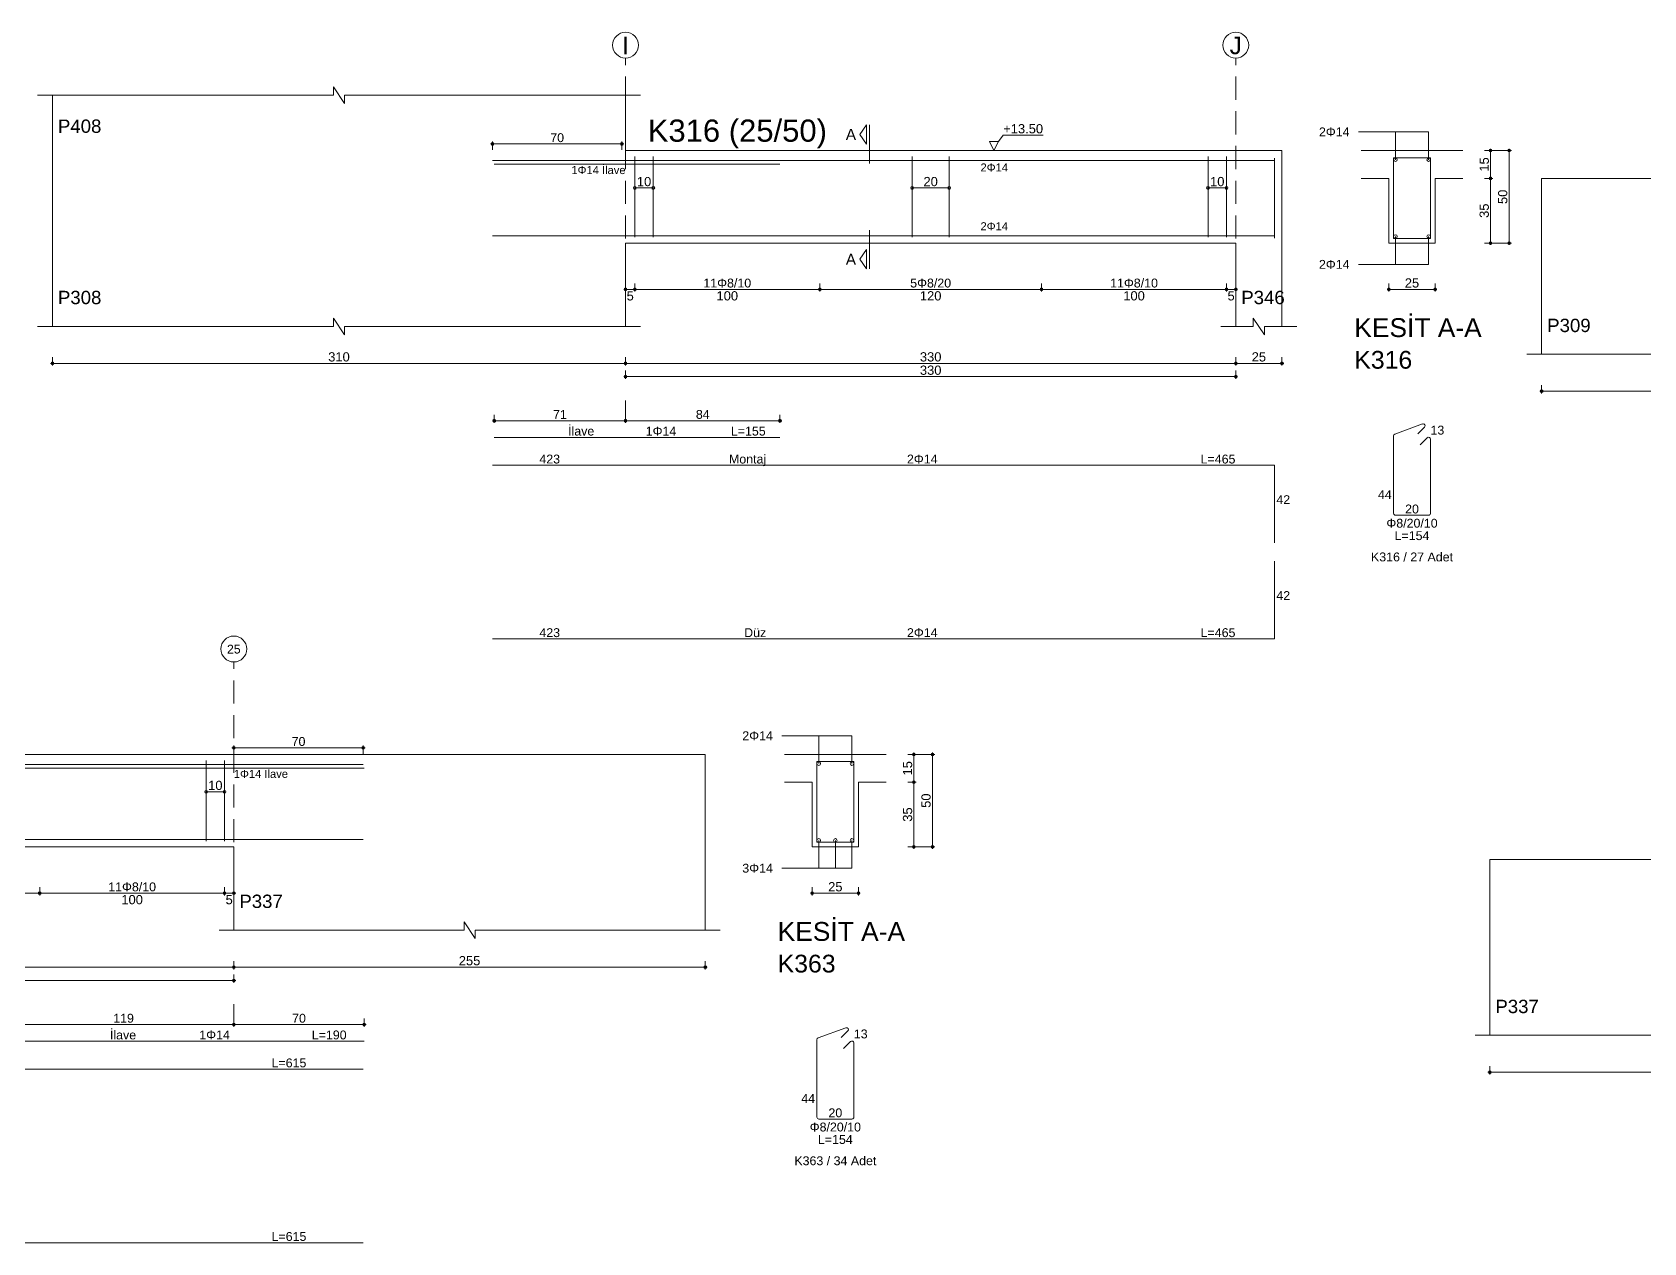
# Model space of a CAD drawing. Header units: millimetres. Extents: x 23801 to 80069, y 9628 to 14137.
# Drawn here: x 77034 to 78342, y 13069 to 14051 of the extents above; entities that cross this region are included whole.
import ezdxf

# ---------------------------------------------------------------- set-up
doc = ezdxf.new("R2010")
doc.units = ezdxf.units.MM
doc.linetypes.add('DASHDOT2', pattern=[12.7, 6.35, -3.175, 0, -3.175])
doc.linetypes.add('DASHED4', pattern=[18.75, 12.5, -6.25])
doc.layers.add('aks', color=251, linetype='DASHDOT2', lineweight=35)
for name, color, linetype in [('Donatı Topl. Uzun. Yazısı', 7, 'Continuous'), ('Donatı Uz. Yazısı', 7, 'Continuous'), ('Donatı Yazısı', 7, 'Continuous'), ('Donatı Çizgisi', 7, 'Continuous'), ('Kiriş', 7, 'Continuous'), ('Standart', 7, 'Continuous'), ('Ölçülendirme', 7, 'Continuous')]:
    doc.layers.add(name, color=color, linetype=linetype)
doc.styles.add('arial_1_18', font='arial.ttf', dxfattribs={"height": 0.2})

# ---------------------------------------------------------------- blocks, each defined once
blk = doc.blocks.new('IDE213Entity7533')
at = {"layer": 'aks', "color": 30, "linetype": 'DASHED4', "lineweight": 5}
for points in [[(6169.72, 2016.8), (6169.72, 2151.8)], [(6499.72, 2016.8), (6499.72, 2151.8)], [(6169.72, 1955.8), (6169.72, 1966.8)]]:
    blk.add_lwpolyline(points, dxfattribs=at)
at = {"layer": 'aks', "color": 1, "linetype": 'Continuous', "lineweight": 5}
for centre in [(6169.72, 2158.8), (6499.72, 2158.8)]:
    blk.add_circle(centre, 7, dxfattribs=at)
at = {"layer": 'Donatı Çizgisi', "color": 5, "linetype": 'Continuous', "lineweight": 5}
for points in [[(6097.72, 2096.4), (6520.72, 2096.4)], [(6098.72, 2094.4), (6253.22, 2094.4)], [(6174.72, 2055), (6174.72, 2098.6)], [(6184.72, 2055), (6184.72, 2098.6)], [(6324.72, 2055), (6324.72, 2098.6)], [(6344.72, 2055), (6344.72, 2098.6)], [(6484.72, 2055), (6484.72, 2098.6)], [(6494.72, 2055), (6494.72, 2098.6)], [(6520.72, 2054.4), (6520.72, 2097.8)], [(6585.06, 2054.3), (6585.06, 2097.9)], [(6585.06, 2097.9), (6605.06, 2097.9)], [(6605.06, 2054.3), (6605.06, 2097.9)], [(6097.72, 2055.8), (6520.72, 2055.8)], [(6585.06, 2054.3), (6605.06, 2054.3)], [(6585.73, 1948.54), (6600.73, 1954.01)], [(6098.72, 1946.8), (6253.22, 1946.8)], [(6585.06, 1905.72), (6585.06, 1947.59)], [(6598.16, 1948.69), (6601.8, 1952.33)], [(6599.54, 1942.78), (6603.32, 1946.56)], [(6605.06, 1905.72), (6605.06, 1945.84)], [(6097.72, 1931.7), (6520.72, 1931.7)], [(6520.72, 1889.7), (6520.72, 1931.7)], [(6586.08, 1904.7), (6604.04, 1904.7)], [(6520.72, 1837.85), (6520.72, 1879.85)], [(6097.72, 1837.85), (6520.72, 1837.85)]]:
    blk.add_lwpolyline(points, dxfattribs=at)
for centre in [(6586.06, 2096.9), (6604.06, 2096.9), (6586.06, 2055.3), (6604.06, 2055.3)]:
    blk.add_circle(centre, 1, dxfattribs=at)
for centre, start, end in [((6601.08, 1953.05), 315, 110), ((6586.08, 1947.59), 110, 180), ((6604.04, 1945.84), 0, 135), ((6586.08, 1905.72), 180, 270), ((6604.04, 1905.72), 270, 0)]:
    blk.add_arc(centre, 1.02, start, end, dxfattribs=at)
at = {"layer": 'Kiriş', "color": 1, "linetype": 'Continuous', "lineweight": 5}
for points in [[(6011.72, 2131.8), (6011.72, 2136.3)], [(6017.72, 2127.3), (6011.72, 2136.3)], [(5851.72, 2131.8), (6011.72, 2131.8)], [(5859.72, 2006.8), (5859.72, 2131.8)], [(6017.72, 2127.3), (6017.72, 2131.8)], [(6017.72, 2131.8), (6177.72, 2131.8)], [(6169.72, 2101.8), (6169.72, 2131.8)], [(6169.72, 2101.8), (6524.72, 2101.8)], [(6524.72, 2006.8), (6524.72, 2101.8)], [(6567.56, 2101.8), (6622.56, 2101.8)], [(6567.56, 2086.8), (6582.56, 2086.8)], [(6582.56, 2051.8), (6582.56, 2086.8)], [(6607.56, 2086.8), (6622.56, 2086.8)], [(6607.56, 2051.8), (6607.56, 2086.8)], [(6169.72, 2051.8), (6499.72, 2051.8)], [(6169.72, 2006.8), (6169.72, 2051.8)], [(6499.72, 2006.8), (6499.72, 2051.8)], [(6582.56, 2051.8), (6607.56, 2051.8)], [(5851.72, 2006.8), (6011.72, 2006.8)], [(6017.72, 2002.3), (6011.72, 2011.3)], [(6011.72, 2006.8), (6011.72, 2011.3)], [(6017.72, 2006.8), (6177.72, 2006.8)], [(6017.72, 2002.3), (6017.72, 2006.8)], [(6491.72, 2006.8), (6509.22, 2006.8)], [(6515.22, 2002.3), (6509.22, 2011.3)], [(6509.22, 2006.8), (6509.22, 2011.3)], [(6515.22, 2006.8), (6532.72, 2006.8)], [(6515.22, 2002.3), (6515.22, 2006.8)]]:
    blk.add_lwpolyline(points, dxfattribs=at)
at = {"layer": 'Ölçülendirme', "color": 1, "linetype": 'Continuous', "lineweight": 5}
for points in [[(6296.47, 2110.55), (6299.97, 2115.8)], [(6299.97, 2105.3), (6296.47, 2110.55)], [(6299.97, 2105.3), (6299.97, 2115.8)], [(6301.72, 2094.8), (6301.72, 2115.8)], [(6371.47, 2106.8), (6373.97, 2110.13)], [(6373.97, 2110.13), (6395.53, 2110.13)], [(6566.06, 2111.9), (6604.06, 2111.9)], [(6586.06, 2096.9), (6586.06, 2111.9)], [(6604.06, 2096.9), (6604.06, 2111.9)], [(6096.72, 2105.4), (6168.72, 2105.4)], [(6097.72, 2102.15), (6097.72, 2106.65)], [(6167.72, 2102.15), (6167.72, 2106.65)], [(6368.97, 2101.8), (6366.47, 2106.8)], [(6366.47, 2106.8), (6371.47, 2106.8)], [(6371.47, 2106.8), (6368.97, 2101.8)], [(6368.97, 2101.8), (6368.97, 2101.8)], [(6634.31, 2101.8), (6648.81, 2101.8)], [(6637.56, 2050.8), (6637.56, 2102.8)], [(6647.56, 2050.8), (6647.56, 2102.8)], [(6634.31, 2086.8), (6638.81, 2086.8)], [(6174.72, 2081.6), (6184.72, 2081.6)], [(6324.72, 2081.6), (6344.72, 2081.6)], [(6484.72, 2081.6), (6494.72, 2081.6)], [(6301.72, 2037.8), (6301.72, 2058.8)], [(6296.47, 2043.05), (6299.97, 2048.3)], [(6299.97, 2037.8), (6299.97, 2048.3)], [(6586.06, 2040.3), (6586.06, 2055.3)], [(6604.06, 2040.3), (6604.06, 2055.3)], [(6634.31, 2051.8), (6648.81, 2051.8)], [(6299.97, 2037.8), (6296.47, 2043.05)], [(6566.06, 2040.3), (6604.06, 2040.3)], [(6168.72, 2026.8), (6500.72, 2026.8)], [(6169.72, 2025.55), (6169.72, 2030.05)], [(6174.72, 2025.55), (6174.72, 2030.05)], [(6274.72, 2025.55), (6274.72, 2030.05)], [(6394.72, 2025.55), (6394.72, 2030.05)], [(6494.72, 2025.55), (6494.72, 2030.05)], [(6499.72, 2025.55), (6499.72, 2030.05)], [(6581.56, 2026.8), (6608.56, 2026.8)], [(6582.56, 2025.55), (6582.56, 2030.05)], [(6607.56, 2025.55), (6607.56, 2030.05)], [(5859.72, 1985.55), (5859.72, 1990.05)], [(6169.72, 1985.55), (6169.72, 1990.05)], [(6499.72, 1985.55), (6499.72, 1990.05)], [(6524.72, 1985.55), (6524.72, 1990.05)], [(5858.72, 1986.8), (6525.72, 1986.8)], [(6168.72, 1979.6), (6500.72, 1979.6)], [(6169.72, 1978.35), (6169.72, 1982.85)], [(6499.72, 1978.35), (6499.72, 1982.85)], [(6097.72, 1955.8), (6170.72, 1955.8)], [(6098.72, 1954.55), (6098.72, 1959.05)], [(6168.72, 1955.8), (6254.22, 1955.8)], [(6169.72, 1954.55), (6169.72, 1959.05)], [(6169.72, 1954.55), (6169.72, 1959.05)], [(6253.22, 1954.55), (6253.22, 1959.05)]]:
    blk.add_lwpolyline(points, dxfattribs=at)
for centre in [(6097.72, 2105.4), (6167.72, 2105.4), (6637.56, 2101.8), (6647.56, 2101.8), (6637.56, 2086.8), (6174.72, 2081.6), (6184.72, 2081.6), (6324.72, 2081.6), (6344.72, 2081.6), (6484.72, 2081.6), (6494.72, 2081.6), (6637.56, 2051.8), (6647.56, 2051.8), (6169.72, 2026.8), (6174.72, 2026.8), (6174.72, 2026.8), (6274.72, 2026.8), (6274.72, 2026.8), (6394.72, 2026.8), (6394.72, 2026.8), (6494.72, 2026.8), (6494.72, 2026.8), (6499.72, 2026.8), (6582.56, 2026.8), (6607.56, 2026.8), (5859.72, 1986.8), (6169.72, 1986.8), (6169.72, 1986.8), (6499.72, 1986.8), (6499.72, 1986.8), (6524.72, 1986.8), (6169.72, 1979.6), (6499.72, 1979.6), (6098.72, 1955.8), (6169.72, 1955.8), (6169.72, 1955.8), (6253.22, 1955.8)]:
    blk.add_circle(centre, 0.75, dxfattribs=at)
at = {"layer": 'aks', "color": 1, "linetype": 'Continuous', "lineweight": 5, "style": 'arial_1_18'}
for s, p in [('I', (6167.89, 2153.92)), ('J', (6496.42, 2153.92))]:
    blk.add_text(s, height=9.45, dxfattribs=at).set_placement(p)
at = {"layer": 'Donatı Topl. Uzun. Yazısı', "color": 1, "linetype": 'Continuous', "lineweight": 5, "style": 'arial_1_18'}
for s, p in [('L=155', (6226.67, 1947.76)), ('L=465', (6480.74, 1932.66)), ('L=154', (6585.64, 1891.26)), ('L=465', (6480.74, 1838.81))]:
    blk.add_text(s, height=4.8, dxfattribs=at).set_placement(p)
at = {"layer": 'Donatı Uz. Yazısı', "color": 1, "linetype": 'Continuous', "lineweight": 5, "style": 'arial_1_18'}
for s, p in [('13', (6605.06, 1948.3)), ('423', (6123.1, 1932.66)), ('44', (6576.64, 1913.42)), ('42', (6521.68, 1910.7)), ('20', (6591.33, 1905.66)), ('42', (6521.68, 1858.85)), ('423', (6123.1, 1838.81))]:
    blk.add_text(s, height=4.8, dxfattribs=at).set_placement(p)
at = {"layer": 'Donatı Yazısı', "color": 5, "linetype": 'Continuous', "lineweight": 5, "style": 'arial_1_18'}
for s, height, p in [('2Φ14', 4.8, (6544.72, 2109.5)), ('1Φ14 İlave', 4.32, (6140.41, 2089.12)), ('2Φ14', 4.8, (6544.72, 2037.9)), ('1Φ14', 4.8, (6180.61, 1947.76)), ('2Φ14', 4.8, (6321.91, 1932.66)), ('Φ8/20/10', 4.8, (6581.2, 1897.98)), ('K316 / 27 Adet', 4.8, (6572.87, 1879.74)), ('2Φ14', 4.8, (6321.91, 1838.81))]:
    blk.add_text(s, height=height, dxfattribs=at).set_placement(p)
for p in [(6361.68, 2090.52), (6361.68, 2058.76)]:
    blk.add_text('2Φ14', height=4.32, rotation=360, dxfattribs=at).set_placement(p)
at = {"layer": 'Donatı Yazısı', "color": 1, "linetype": 'Continuous', "lineweight": 5, "style": 'arial_1_18'}
for s, p in [('İlave', (6138.63, 1947.76)), ('Montaj', (6225.64, 1932.66)), ('Düz', (6233.85, 1838.81))]:
    blk.add_text(s, height=4.8, dxfattribs=at).set_placement(p)
at = {"layer": 'Kiriş', "color": 1, "linetype": 'Continuous', "lineweight": 5, "style": 'arial_1_18'}
for s, height, p in [('P408', 7.2, (5862.72, 2111.4)), ('K316 (25/50)', 12, (6181.72, 2106.6)), ('P308', 7.2, (5862.72, 2018.8)), ('P346', 7.2, (6502.72, 2018.8)), ('KESİT A-A', 10.2, (6563.86, 2001)), ('K316', 9.6, (6563.86, 1983.92))]:
    blk.add_text(s, height=height, dxfattribs=at).set_placement(p)
at = {"layer": 'Ölçülendirme', "color": 1, "linetype": 'Continuous', "lineweight": 5, "style": 'arial_1_18'}
for s, height, p in [('70', 4.8, (6128.99, 2106.4)), ('A', 5.95, (6288.83, 2107.57)), ('+13.50', 5, (6373.97, 2111.13)), ('A', 5.95, (6288.83, 2040.07)), ('25', 5, (6591.17, 2027.76)), ('5', 5, (6170.28, 2020.8)), ('100', 5, (6218.9, 2020.8)), ('120', 5, (6328.9, 2020.8)), ('100', 5, (6438.9, 2020.8)), ('5', 5, (6495.28, 2020.8)), ('310', 5, (6008.9, 1987.8)), ('330', 5, (6328.9, 1987.8)), ('25', 5, (6508.34, 1987.8)), ('330', 5, (6328.9, 1980.6))]:
    blk.add_text(s, height=height, dxfattribs=at).set_placement(p)
for s, rotation, p in [('15', 90, (6636.6, 2090.42)), ('10', 360, (6175.84, 2082.56)), ('20', 360, (6330.84, 2082.56)), ('10', 360, (6485.84, 2082.56)), ('50', 90, (6646.6, 2072.92)), ('35', 90, (6636.6, 2065.42))]:
    blk.add_text(s, height=5, rotation=rotation, dxfattribs=at).set_placement(p)
at = {"layer": 'Ölçülendirme', "color": 5, "linetype": 'Continuous', "lineweight": 5, "style": 'arial_1_18'}
for s, p in [('11Φ8/10', (6211.79, 2027.8)), ('5Φ8/20', (6323.66, 2027.8)), ('11Φ8/10', (6431.79, 2027.8)), ('71', (6130.49, 1956.8)), ('84', (6207.74, 1956.8))]:
    blk.add_text(s, height=4.8, dxfattribs=at).set_placement(p)
blk = doc.blocks.new('IDE213Entity7534')
at = {"layer": 'Kiriş', "color": 1, "linetype": 'Continuous', "lineweight": 5}
for points in [[(6665.18, 1991.7), (6665.18, 2086.7)], [(6665.18, 2086.7), (7665.18, 2086.7)], [(6657.18, 1991.7), (6737.18, 1991.7)]]:
    blk.add_lwpolyline(points, dxfattribs=at)
at = {"layer": 'Ölçülendirme', "color": 1, "linetype": 'Continuous', "lineweight": 5}
for points in [[(6664.18, 1971.7), (7666.18, 1971.7)], [(6665.18, 1970.45), (6665.18, 1974.95)]]:
    blk.add_lwpolyline(points, dxfattribs=at)
blk.add_circle((6665.18, 1971.7), 0.75, dxfattribs=at)
at = {"layer": 'Kiriş', "color": 1, "linetype": 'Continuous', "lineweight": 5, "style": 'arial_1_18'}
blk.add_text('P309', height=7.2, dxfattribs=at).set_placement((6668.18, 2003.7))
blk = doc.blocks.new('IDE213Entity7566')
at = {"layer": 'aks', "color": 30, "linetype": 'DASHED4', "lineweight": 5}
for points in [[(5990.31, 1648.65), (5990.31, 1783.65)], [(5990.31, 1587.65), (5990.31, 1598.65)]]:
    blk.add_lwpolyline(points, dxfattribs=at)
at = {"layer": 'aks', "color": 1, "linetype": 'Continuous', "lineweight": 5}
blk.add_circle((5990.31, 1790.65), 7, dxfattribs=at)
at = {"layer": 'Donatı Çizgisi', "color": 5, "linetype": 'Continuous', "lineweight": 5}
for points in [[(5445.31, 1728.25), (6060.31, 1728.25)], [(5871.06, 1726.25), (6060.81, 1726.25)], [(5975.31, 1686.85), (5975.31, 1730.45)], [(5985.31, 1686.85), (5985.31, 1730.45)], [(6305.64, 1686.15), (6305.64, 1729.75)], [(6305.64, 1729.75), (6325.64, 1729.75)], [(6325.64, 1686.15), (6325.64, 1729.75)], [(5445.31, 1687.65), (6060.31, 1687.65)], [(6305.64, 1686.15), (6325.64, 1686.15)], [(5871.06, 1578.65), (6060.81, 1578.65)], [(6305.64, 1537.57), (6305.64, 1579.44)], [(6306.31, 1580.39), (6321.32, 1585.86)], [(6318.75, 1580.54), (6322.39, 1584.18)], [(6320.12, 1574.63), (6323.9, 1578.41)], [(6325.64, 1537.57), (6325.64, 1577.69)], [(5445.31, 1563.55), (6060.31, 1563.55)], [(6306.66, 1536.55), (6324.62, 1536.55)], [(5445.31, 1469.7), (6060.31, 1469.7)]]:
    blk.add_lwpolyline(points, dxfattribs=at)
for centre in [(6306.64, 1728.75), (6324.64, 1728.75), (6306.64, 1687.15), (6315.64, 1687.15), (6324.64, 1687.15)]:
    blk.add_circle(centre, 1, dxfattribs=at)
for centre, start, end in [((6306.66, 1579.44), 110, 180), ((6321.66, 1584.9), 315, 110), ((6324.62, 1577.69), 0, 135), ((6306.66, 1537.57), 180, 270), ((6324.62, 1537.57), 270, 0)]:
    blk.add_arc(centre, 1.02, start, end, dxfattribs=at)
at = {"layer": 'Kiriş', "color": 1, "linetype": 'Continuous', "lineweight": 5}
for points in [[(5360.3, 1733.65), (6245.31, 1733.65)], [(6245.31, 1638.65), (6245.31, 1733.65)], [(6288.14, 1733.65), (6343.14, 1733.65)], [(6288.14, 1718.65), (6303.14, 1718.65)], [(6303.14, 1683.65), (6303.14, 1718.65)], [(6328.14, 1718.65), (6343.14, 1718.65)], [(6328.14, 1683.65), (6328.14, 1718.65)], [(5515.31, 1683.65), (5990.3, 1683.65)], [(5990.3, 1638.65), (5990.3, 1683.65)], [(6303.14, 1683.65), (6328.14, 1683.65)], [(5982.3, 1638.65), (6114.81, 1638.65)], [(6120.81, 1634.15), (6114.81, 1643.15)], [(6114.81, 1638.65), (6114.81, 1643.15)], [(6120.81, 1638.65), (6253.31, 1638.65)], [(6120.81, 1634.15), (6120.81, 1638.65)]]:
    blk.add_lwpolyline(points, dxfattribs=at)
at = {"layer": 'Ölçülendirme', "color": 1, "linetype": 'Continuous', "lineweight": 5}
for points in [[(6286.64, 1743.75), (6324.64, 1743.75)], [(6306.64, 1728.75), (6306.64, 1743.75)], [(6324.64, 1728.75), (6324.64, 1743.75)], [(5989.31, 1737.25), (6061.31, 1737.25)], [(5990.3, 1734), (5990.3, 1738.5)], [(6060.31, 1734), (6060.31, 1738.5)], [(6358.14, 1682.65), (6358.14, 1734.65)], [(6368.14, 1682.65), (6368.14, 1734.65)], [(6354.89, 1733.65), (6369.39, 1733.65)], [(6354.89, 1718.65), (6359.39, 1718.65)], [(5975.31, 1713.45), (5985.31, 1713.45)], [(6306.64, 1672.15), (6306.64, 1687.15)], [(6315.64, 1672.15), (6315.64, 1687.15)], [(6324.64, 1672.15), (6324.64, 1687.15)], [(6354.89, 1683.65), (6369.39, 1683.65)], [(6286.64, 1672.15), (6324.64, 1672.15)], [(5514.31, 1658.65), (5991.31, 1658.65)], [(5885.31, 1657.4), (5885.31, 1661.9)], [(5985.31, 1657.4), (5985.31, 1661.9)], [(5990.3, 1657.4), (5990.3, 1661.9)], [(6302.14, 1658.65), (6329.14, 1658.65)], [(6303.14, 1657.4), (6303.14, 1661.9)], [(6328.14, 1657.4), (6328.14, 1661.9)], [(5990.31, 1617.4), (5990.31, 1621.9)], [(6245.31, 1617.4), (6245.31, 1621.9)], [(5359.31, 1618.65), (6246.31, 1618.65)], [(5990.31, 1610.2), (5990.31, 1614.7)], [(5514.31, 1611.45), (5991.31, 1611.45)], [(5870.06, 1587.65), (5991.31, 1587.65)], [(5989.31, 1587.65), (6061.81, 1587.65)], [(5990.31, 1586.4), (5990.31, 1590.9)], [(5990.31, 1586.4), (5990.31, 1590.9)], [(6060.81, 1586.4), (6060.81, 1590.9)]]:
    blk.add_lwpolyline(points, dxfattribs=at)
for centre in [(5990.3, 1737.25), (6060.31, 1737.25), (6358.14, 1733.65), (6368.14, 1733.65), (6358.14, 1718.65), (5975.31, 1713.45), (5985.31, 1713.45), (6358.14, 1683.65), (6368.14, 1683.65), (5885.31, 1658.65), (5885.31, 1658.65), (5985.31, 1658.65), (5985.31, 1658.65), (5990.3, 1658.65), (6303.14, 1658.65), (6328.14, 1658.65), (5990.31, 1618.65), (5990.31, 1618.65), (6245.31, 1618.65), (5990.31, 1611.45), (5990.31, 1587.65), (5990.31, 1587.65), (6060.81, 1587.65)]:
    blk.add_circle(centre, 0.75, dxfattribs=at)
at = {"layer": 'aks', "color": 1, "linetype": 'Continuous', "lineweight": 5, "style": 'arial_1_18'}
blk.add_text('25', height=4.725, dxfattribs=at).set_placement((5986.63, 1788.21))
at = {"layer": 'Donatı Topl. Uzun. Yazısı', "color": 1, "linetype": 'Continuous', "lineweight": 5, "style": 'arial_1_18'}
for s, p in [('L=190', (6032.48, 1579.61)), ('L=615', (6010.72, 1564.51)), ('L=154', (6306.22, 1523.11)), ('L=615', (6010.72, 1470.66))]:
    blk.add_text(s, height=4.8, dxfattribs=at).set_placement(p)
at = {"layer": 'Donatı Uz. Yazısı', "color": 1, "linetype": 'Continuous', "lineweight": 5, "style": 'arial_1_18'}
for s, p in [('13', (6325.64, 1580.15)), ('44', (6297.22, 1545.27)), ('20', (6311.91, 1537.51))]:
    blk.add_text(s, height=4.8, dxfattribs=at).set_placement(p)
at = {"layer": 'Donatı Yazısı', "color": 5, "linetype": 'Continuous', "lineweight": 5, "style": 'arial_1_18'}
for s, height, p in [('2Φ14', 4.8, (6265.31, 1741.35)), ('1Φ14 İlave', 4.32, (5990.3, 1720.97)), ('3Φ14', 4.8, (6265.31, 1669.75)), ('1Φ14', 4.8, (5971.62, 1579.61)), ('Φ8/20/10', 4.8, (6301.78, 1529.83)), ('K363 / 34 Adet', 4.8, (6293.46, 1511.59))]:
    blk.add_text(s, height=height, dxfattribs=at).set_placement(p)
at = {"layer": 'Donatı Yazısı', "color": 1, "linetype": 'Continuous', "lineweight": 5, "style": 'arial_1_18'}
blk.add_text('İlave', height=4.8, dxfattribs=at).set_placement((5923.3, 1579.61))
at = {"layer": 'Kiriş', "color": 1, "linetype": 'Continuous', "lineweight": 5, "style": 'arial_1_18'}
for s, height, p in [('P337', 7.2, (5993.3, 1650.65)), ('KESİT A-A', 10.2, (6284.44, 1632.85)), ('K363', 9.6, (6284.44, 1615.77))]:
    blk.add_text(s, height=height, dxfattribs=at).set_placement(p)
at = {"layer": 'Ölçülendirme', "color": 1, "linetype": 'Continuous', "lineweight": 5, "style": 'arial_1_18'}
for s, height, p in [('70', 4.8, (6021.58, 1738.25)), ('100', 5, (5929.48, 1652.65)), ('5', 5, (5985.86, 1652.65)), ('25', 5, (6311.75, 1659.61)), ('255', 5, (6111.98, 1619.65))]:
    blk.add_text(s, height=height, dxfattribs=at).set_placement(p)
for s, rotation, p in [('15', 90, (6357.18, 1722.27)), ('10', 360, (5976.42, 1714.41)), ('50', 90, (6367.18, 1704.77)), ('35', 90, (6357.18, 1697.27))]:
    blk.add_text(s, height=5, rotation=rotation, dxfattribs=at).set_placement(p)
at = {"layer": 'Ölçülendirme', "color": 5, "linetype": 'Continuous', "lineweight": 5, "style": 'arial_1_18'}
for s, p in [('11Φ8/10', (5922.38, 1659.65)), ('119', (5925.09, 1588.65)), ('70', (6021.83, 1588.65))]:
    blk.add_text(s, height=4.8, dxfattribs=at).set_placement(p)
blk = doc.blocks.new('IDE213Entity7567')
at = {"layer": 'Kiriş', "color": 1, "linetype": 'Continuous', "lineweight": 5}
for points in [[(6637.15, 1718.55), (7447.15, 1718.55)], [(6637.15, 1623.55), (6637.15, 1718.55)], [(6629.15, 1623.55), (6761.65, 1623.55)]]:
    blk.add_lwpolyline(points, dxfattribs=at)
at = {"layer": 'Ölçülendirme', "color": 1, "linetype": 'Continuous', "lineweight": 5}
for points in [[(6637.15, 1602.3), (6637.15, 1606.8)], [(6636.15, 1603.55), (7448.15, 1603.55)]]:
    blk.add_lwpolyline(points, dxfattribs=at)
blk.add_circle((6637.15, 1603.55), 0.75, dxfattribs=at)
at = {"layer": 'Kiriş', "color": 1, "linetype": 'Continuous', "lineweight": 5, "style": 'arial_1_18'}
blk.add_text('P337', height=7.2, dxfattribs=at).set_placement((6640.15, 1635.55))

msp = doc.modelspace()

# ---------------------------------------------------------------- block references
at = {"layer": 'Standart', "xscale": 1.5, "yscale": 1.5, "zscale": 1.5}
for name, p in [('IDE213Entity7533', (68261, 10801.9)), ('IDE213Entity7534', (68261, 10801.9)), ('IDE213Entity7566', (68212.3, 10864.5)), ('IDE213Entity7567', (68261, 10801.9))]:
    msp.add_blockref(name, p, dxfattribs=at)

doc.saveas('drawing.dxf')
